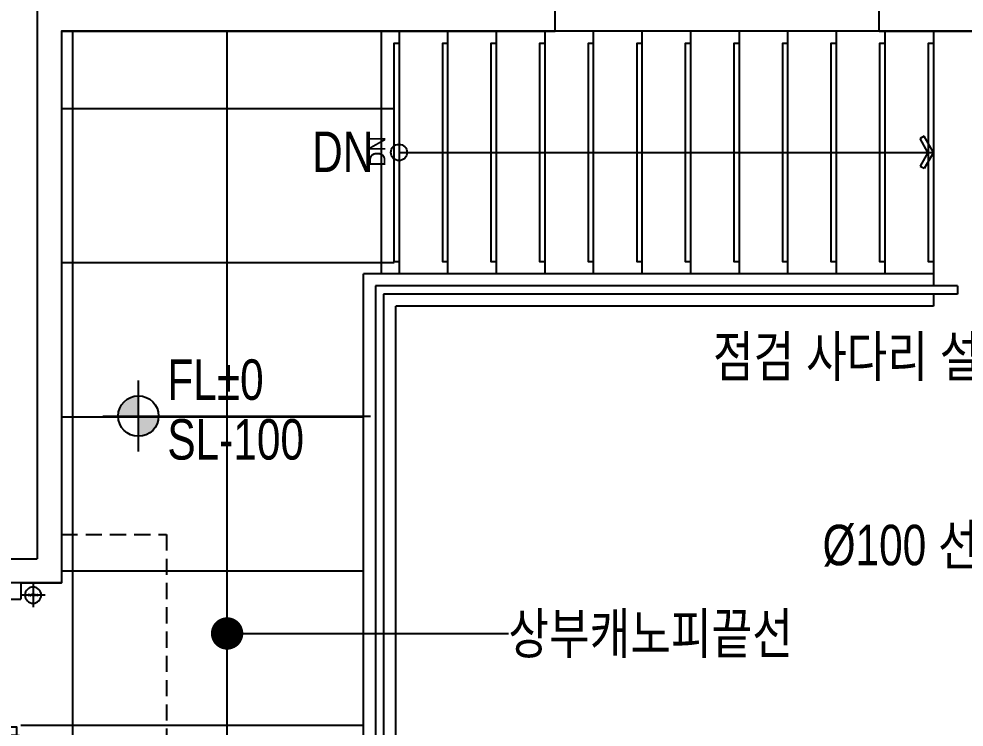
# Model space of a CAD drawing. Header units: millimetres. Extents: x 0 to 1390178, y 0 to 110113.
# Drawn here: x 707375 to 713212, y 27600 to 31976 of the extents above; entities that cross this region are included whole.
import ezdxf
from ezdxf.enums import TextEntityAlignment as Align
from ezdxf.xclip import XClip

# ---------------------------------------------------------------- set-up
doc = ezdxf.new("R2010")
doc.units = ezdxf.units.MM
doc.header["$LTSCALE"] = 100
doc.header["$XCLIPFRAME"] = 0
for name, pattern in [('X - CORE$0$CEN', [62, 60, -1, 0, -1]), ('X - 평면도$0$H1', [1, 0.5, -0.5]), ('X - 평면도$0$HID', [1.5, 1, -0.5])]:
    doc.linetypes.add(name, pattern=pattern)
doc.layers.get('DEFPOINTS').update_dxf_attribs({"color": 145})
for name, color, linetype in [('AA-XXXX-TEXT', 3, 'Continuous'), ('SYM', 7, 'Continuous'), ('X - CORE$0$AA-WAXM-CONC', 2, 'Continuous'), ('X - CORE$0$AA-XXXX-CNTL', 1, 'X - CORE$0$CEN'), ('X - 평면도$0$A-CON', 2, 'Continuous'), ('X - 평면도$0$AA-FLXS-OTHR', 4, 'Continuous'), ('X - 평면도$0$AA-SSXM-STRS', 4, 'Continuous'), ('X - 평면도$0$AA-XXXX-SYMB', 7, 'Continuous'), ('X - 평면도$0$H7', 7, 'X - 평면도$0$HID'), ('X - 평면도$0$신축줄눈', 252, 'Continuous')]:
    doc.layers.add(name, color=color, linetype=linetype)
for name, color, linetype, plot in [('X - CORE$0$AA-EL-PCN8', 8, 'Continuous', False), ('X - 평면도$0$AA-GUIDE-실명', 125, 'Continuous', False), ('X - 평면도$0$DEFPOINT', 163, 'Continuous', False)]:
    doc.layers.add(name, color=color, linetype=linetype, plot=plot)
doc.layers.add('X - 평면도$0$A-door', color=4, linetype='Continuous', lineweight=25)
doc.styles.add('HAUD01', font='Dotum.ttf')
doc.styles.add('X - 평면도$0$$0$HAUD01', font='Dotum.ttf')
doc.styles.add('X - 평면도$0$HAUD01', font='Dotum.ttf')

# ---------------------------------------------------------------- blocks, each defined once
blk = doc.blocks.new('X - 단위세대 확장형', base_point=(-475.4, -286.7))
at = {"layer": 'DEFPOINTS'}
blk.add_lwpolyline([(68482, 49988.1), (63612, 49988.1), (63612, 47793.1), (59937, 47793.1), (57937, 47793.1), (54887, 47793.1), (54887, 44383.1), (53492, 44383.1), (52372, 44383.1), (48612, 44383.1), (48612, 54393.1), (57487, 54393.1), (60437, 54393.1), (63612, 54393.1), (64782, 54393.1), (64982, 54393.1), (66532, 54393.1), (66732, 54393.1), (68282, 54393.1), (68482, 54393.1), (68482, 52088.1), (68482, 50188.1)], close=True, dxfattribs=at)
blk = doc.blocks.new('X - 평면도$0$A$C14A644CA')
at = {"layer": 'X - 평면도$0$AA-FLXS-OTHR', "color": 1}
for p, q in [((0, -75), (0, 75)), ((75, 0), (-75, 0))]:
    blk.add_line(p, q, dxfattribs=at)
at = {"layer": 'X - 평면도$0$AA-FLXS-OTHR'}
blk.add_circle((0, 0), 50, dxfattribs=at)
at = {"layer": 'X - 평면도$0$AA-GUIDE-실명', "style": 'X - 평면도$0$HAUD01'}
blk.add_text('Ø100', height=20, dxfattribs=at).set_placement((0, 0), align=Align.MIDDLE_CENTER)
blk = doc.blocks.new('X - 평면도$0$arrow1')
for p, q in [((0, 0), (0.286, 0.501)), ((0.165, 0), (0.41, 0.429)), ((0.286, 0.501), (0.41, 0.43)), ((0, 0), (0.286, -0.501)), ((0.165, 0), (0.41, -0.429)), ((0.286, -0.501), (0.41, -0.43))]:
    blk.add_line(p, q)
blk = doc.blocks.new('X - CORE', base_point=(-475.4, -286.7))
at = {"layer": 'X - CORE$0$AA-EL-PCN8'}
blk.add_line((11325, 3410), (9325, 3410), dxfattribs=at)
at = {"layer": 'X - CORE$0$AA-WAXM-CONC'}
for p, q in [((9325, 3410), (9325, 3710)), ((11325, 3410), (11325, 3710)), ((6275, 3410), (6275, 0)), ((6275, 3410), (9325, 3410)), ((11325, 3410), (14800, 3410)), ((6025, 0), (6275, 0))]:
    blk.add_line(p, q, dxfattribs=at)
at = {"layer": 'X - CORE$0$AA-XXXX-CNTL'}
for p in [(6125, 3560), (150, 150)]:
    blk.add_line(p, (6125, 150), dxfattribs=at)
blk = doc.blocks.new('*U1011')
at = {"layer": 'X - 평면도$0$A-door', "color": 9}
for p, q in [((50, 20), (950, 20)), ((50, -20), (950, -20))]:
    blk.add_line(p, q, dxfattribs=at)
at = {"layer": 'X - 평면도$0$A-door', "linetype": 'X - 평면도$0$H1'}
blk.add_lwpolyline([(60, -25), (60, 890), (90, 890), (90, -25)], close=True, dxfattribs=at)
at = {"layer": 'X - 평면도$0$A-door'}
for points in [[(0, -75), (50, -75), (50, 75), (0, 75)], [(950, -75), (1000, -75), (1000, 75), (950, 75)], [(60, 25), (60, -890), (90, -890), (90, 25)]]:
    blk.add_lwpolyline(points, close=True, dxfattribs=at)
blk.add_circle((75, 0), 5, dxfattribs=at)
at = {"layer": 'X - 평면도$0$A-door', "color": 1, "linetype": 'X - 평면도$0$H1'}
blk.add_arc((60, 0), 890, 360, 90, dxfattribs=at)
at = {"layer": 'X - 평면도$0$A-door', "color": 1}
blk.add_arc((60, 0), 890, 270, 0, dxfattribs=at)
blk = doc.blocks.new('X - 평면도$0$A$Cb25bff2f')
at = {"layer": 'X - 평면도$0$A-CON'}
for p in [(-28002.2, 11180.4), (-28202.2, 11080.4)]:
    blk.add_line(p, (-28002.2, 11080.4), dxfattribs=at)
at = {"layer": 'X - 평면도$0$H7'}
for p, q in [((-27752.2, 11480.9), (-27102.2, 11480.9)), ((-27102.2, 11480.9), (-27102.2, 9180.4))]:
    blk.add_line(p, q, dxfattribs=at)
at = {"layer": 'X - 평면도$0$A-door', "rotation": 90}
blk.add_blockref('*U1011', (-28102.2, 9290.4), dxfattribs=at)
blk = doc.blocks.new('X - 평면도', base_point=(-475.4, -286.7))
at = {"layer": 'X - 평면도$0$신축줄눈'}
h = blk.add_hatch(dxfattribs=at)
h.set_pattern_fill('ANSI37', color=256, scale=300, angle=45)
h.set_pattern_definition([(90, (0, 43804.3), (-952.5, 0), []), (180, (0, 43804.3), (-6e-14, -952.5), [])])
h.paths.add_polyline_path([(1064752, 46293.1), (1064942, 46293.1), (1064942, 47793.1), (1062887, 47793.1), (1062887, 44383.1), (1062637, 44383.1), (1062637, 42382.6), (1064752, 42383.1)])
at = {"layer": 'X - 평면도$0$AA-SSXM-STRS'}
for p, q in [((1064972, 47793.1), (1064972, 46293.1)), ((1065272, 47793.1), (1065272, 46293.1)), ((1065572, 47793.1), (1065572, 46293.1)), ((1065872, 47793.1), (1065872, 46293.1)), ((1066172, 47793.1), (1066172, 46293.1)), ((1066472, 47793.1), (1066472, 46293.1)), ((1066772, 47793.1), (1066772, 46293.1)), ((1067072, 47793.1), (1067072, 46293.1)), ((1067372, 47793.1), (1067372, 46293.1)), ((1067672, 47793.1), (1067672, 46293.1)), ((1067972, 47793.1), (1067972, 46293.1)), ((1068272, 47793.1), (1068272, 46293.1)), ((1064752, 42383.1), (1064752, 46293.1)), ((1068272, 46293.1), (1064752, 46293.1)), ((1068272, 46293.1), (1068272, 46218.1)), ((1068422, 46218.1), (1064827, 46218.1)), ((1064827, 46218.1), (1064827, 42383.1)), ((1068422, 46218.1), (1068422, 46168.1)), ((1068422, 46168.1), (1064877, 46168.1)), ((1064877, 46168.1), (1064877, 42383.1)), ((1068272, 46168.1), (1068272, 46093.1)), ((1068272, 46093.1), (1064952, 46093.1)), ((1064952, 42383.1), (1064952, 46093.1))]:
    blk.add_line(p, q, dxfattribs=at)
at = {"layer": 'X - 평면도$0$AA-SSXM-STRS', "color": 8}
for points in [[(1064972, 46368.1), (1064942, 46368.1), (1064942, 47718.1), (1064972, 47718.1)], [(1065272, 46368.1), (1065242, 46368.1), (1065242, 47718.1), (1065272, 47718.1)], [(1065572, 46368.1), (1065542, 46368.1), (1065542, 47718.1), (1065572, 47718.1)], [(1065872, 46368.1), (1065842, 46368.1), (1065842, 47718.1), (1065872, 47718.1)], [(1066172, 46368.1), (1066142, 46368.1), (1066142, 47718.1), (1066172, 47718.1)], [(1066472, 46368.1), (1066442, 46368.1), (1066442, 47718.1), (1066472, 47718.1)], [(1066772, 46368.1), (1066742, 46368.1), (1066742, 47718.1), (1066772, 47718.1)], [(1067072, 46368.1), (1067042, 46368.1), (1067042, 47718.1), (1067072, 47718.1)], [(1067372, 46368.1), (1067342, 46368.1), (1067342, 47718.1), (1067372, 47718.1)], [(1067672, 46368.1), (1067642, 46368.1), (1067642, 47718.1), (1067672, 47718.1)], [(1067972, 46368.1), (1067942, 46368.1), (1067942, 47718.1), (1067972, 47718.1)], [(1068272, 46368.1), (1068242, 46368.1), (1068242, 47718.1), (1068272, 47718.1)]]:
    blk.add_lwpolyline(points, dxfattribs=at)
at = {"layer": 'X - 평면도$0$AA-XXXX-SYMB'}
blk.add_line((1064972, 47043.1), (1068272, 47043.1), dxfattribs=at)
blk.add_circle((1064972, 47043.1), 50, dxfattribs=at)
for name, p in [('X - CORE', (1056136.6, 44096.4)), ('X - 평면도$0$A$Cb25bff2f', (1090639.2, 33202.2))]:
    blk.add_blockref(name, p)
at = {"xscale": -1, "rotation": 180}
blk.add_blockref('X - 평면도$0$A$C14A644CA', (1062712, 44308.1), dxfattribs=at)
at = {"layer": 'X - 평면도$0$AA-XXXX-SYMB', "xscale": -200, "yscale": 200, "zscale": 200.0000000000021}
blk.add_blockref('X - 평면도$0$arrow1', (1068272, 47043.1), dxfattribs=at)
at = {"layer": 'X - 평면도$0$DEFPOINT', "style": 'X - 평면도$0$$0$HAUD01'}
blk.add_text('DN', height=100, rotation=90, dxfattribs=at).set_placement((1064838.2, 47048.8), align=Align.MIDDLE_CENTER)
blk = doc.blocks.new('$0$C1E7A367F')
at = {"layer": 'SYM'}
h = blk.add_hatch(color=256, dxfattribs=at)
h.paths.add_polyline_path([(-800, 0), (0, 0), (0, 800, 0.414214)])
h.paths.add_polyline_path([(0, 0), (0, -800, 0.414214), (800, 0)])
for p, q in [((0, -1400), (0, 1400)), ((-1400, 0), (9181, 0))]:
    blk.add_line(p, q, dxfattribs=at)
blk.add_circle((0, 0), 800, dxfattribs=at)

msp = doc.modelspace()

# ---------------------------------------------------------------- block references
at = {"layer": 'SYM'}
ref = msp.add_blockref('X - 단위세대 확장형', (652274.7, -16179.1), dxfattribs=at)
XClip(ref).set_block_clipping_path([(27286.2339647645, 22495.2025850526), (88213.6007378809, 68689.6277392105)])

# ---------------------------------------------------------------- next in the draw order: block references
ref = msp.add_blockref('X - 평면도', (-355725.3, -16179.1))
XClip(ref).set_block_clipping_path([(1027249.9161542748, 15892.4151621381), (1111249.9161542747, 75292.4151621381)])

# ---------------------------------------------------------------- next in the draw order: linework, layer by layer
msp.add_line((708660.3, 28178.7), (710397.7, 28178.7), dxfattribs=at)
at = {"layer": 'SYM', "const_width": 99.9}
msp.add_lwpolyline([(708610.3, 28178.7, 1), (708710.4, 28178.7, 1)], format="xyb", close=True, dxfattribs=at)

# ---------------------------------------------------------------- next in the draw order: block references
at = {"layer": 'SYM', "xscale": 0.1562499997671693, "yscale": 0.1562499997671693, "zscale": 0.1562499997671693}
msp.add_blockref('$0$C1E7A367F', (708112.5, 29522.1), dxfattribs=at)

# ---------------------------------------------------------------- next in the draw order: texts
at = {"layer": 'AA-XXXX-TEXT', "style": 'HAUD01', "width": 0.8}
msp.add_text('DN', height=250, dxfattribs=at).set_placement((709374.4, 31154.9), align=Align.MIDDLE_CENTER)
for s, p in [('점검 사다리 설치', (711661.4, 29890.7)), ('Ø100 선홈통', (712338.3, 28725.1)), ('상부캐노피끝선', (710397.7, 28178.7))]:
    msp.add_text(s, height=250, dxfattribs=at).set_placement(p, align=Align.MIDDLE_LEFT)
for s, p in [('FL%%P0', (708291.7, 29547.1)), ('SL-100', (708291.7, 29178))]:
    msp.add_text(s, height=250, dxfattribs=at).set_placement(p, align=Align.BOTTOM_LEFT)

doc.saveas('drawing.dxf')
